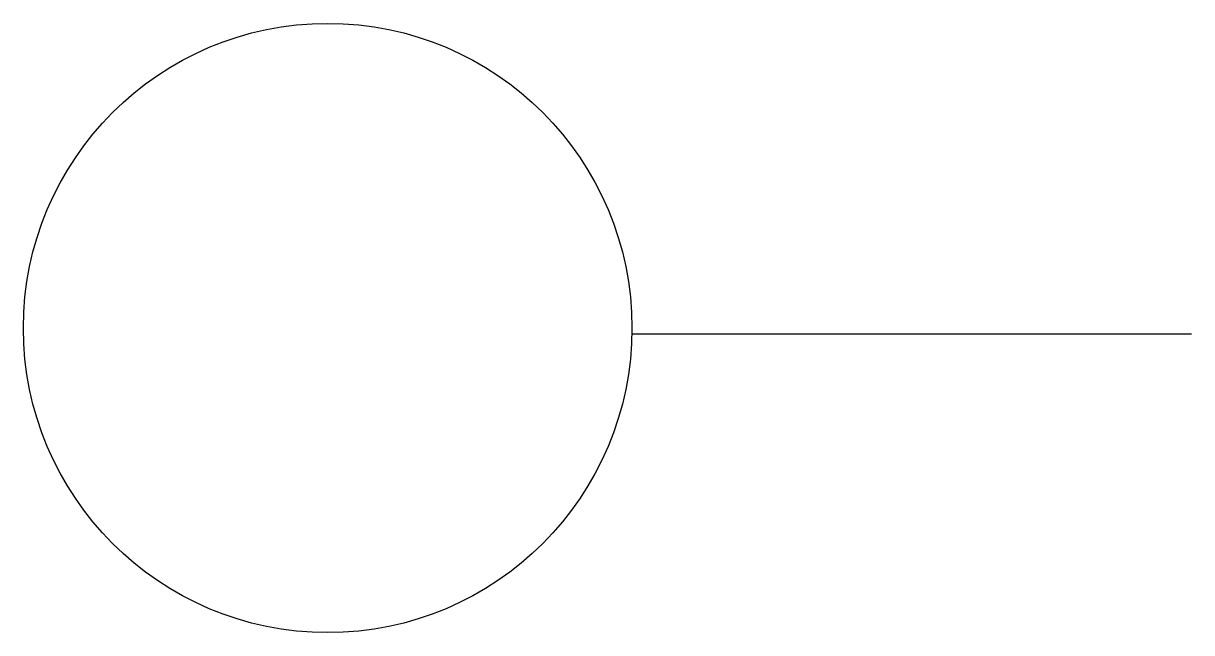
# Model space of a CAD drawing. Header units: millimetres. Extents: x -1.17 to 3.15, y -1.09 to 1.16.
import ezdxf

# ---------------------------------------------------------------- set-up
doc = ezdxf.new("R2010")
doc.units = ezdxf.units.MM

msp = doc.modelspace()

# ---------------------------------------------------------------- linework, layer by layer
msp.add_line((1.082, 0.0149), (3.1505, 0.0149))
at = {"linetype": 'Continuous'}
msp.add_circle((-0.0435, 0.036), 1.125, dxfattribs=at)

doc.saveas('drawing.dxf')
